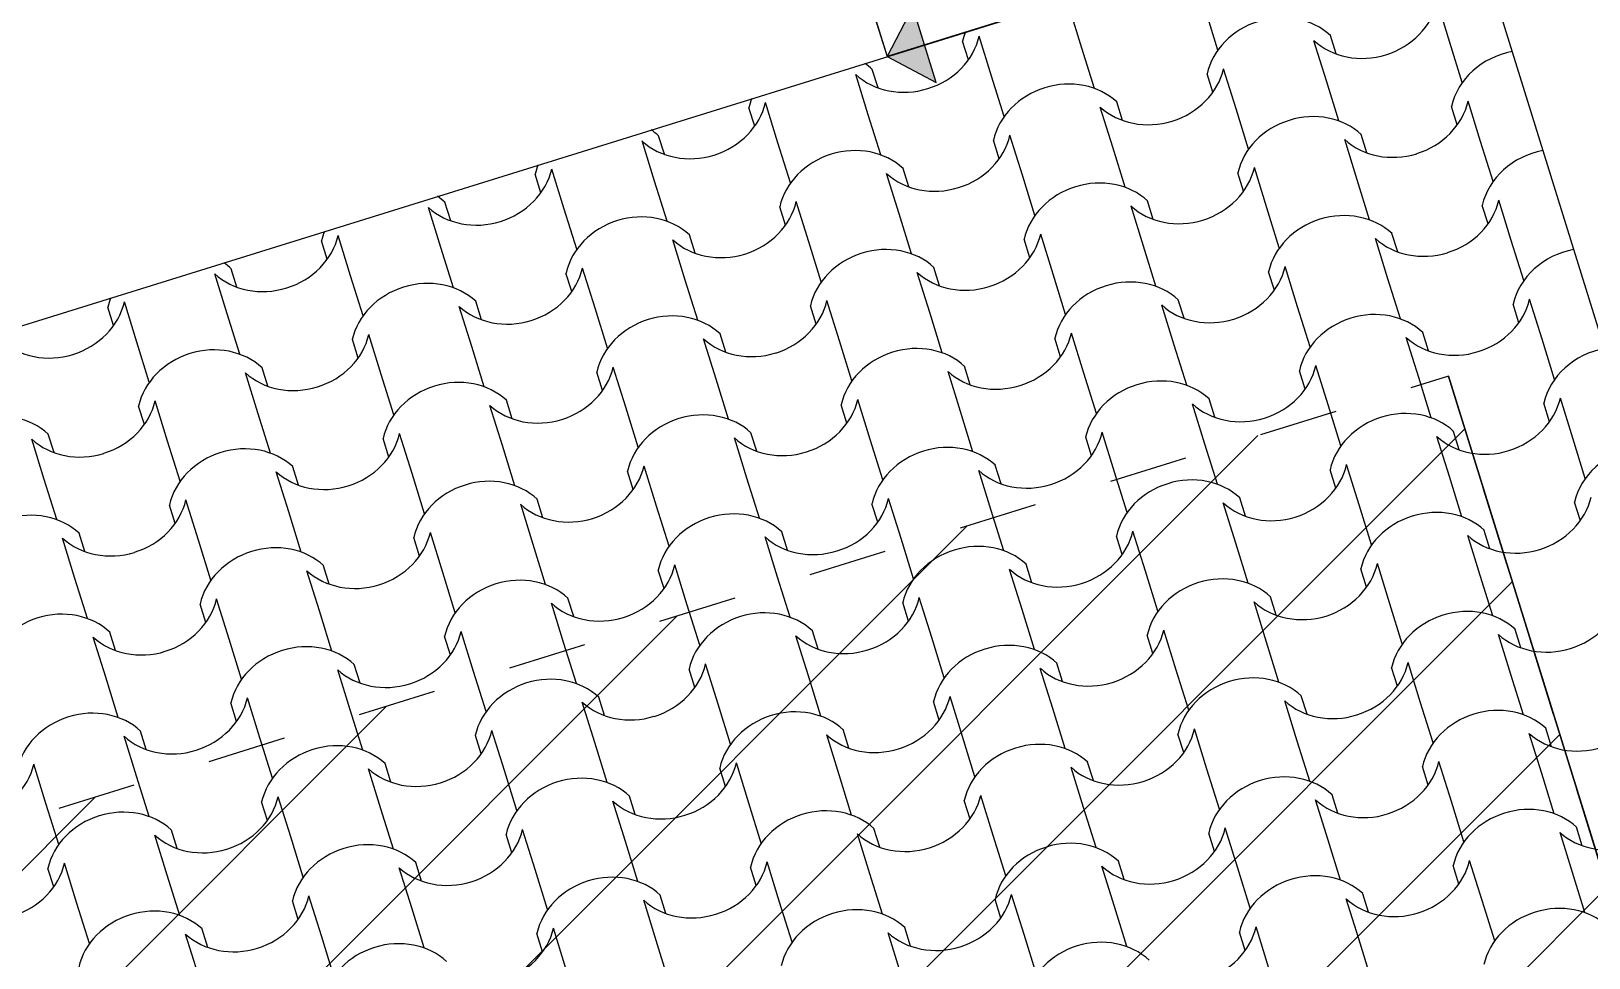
# Model space of a CAD drawing. Header units: metres. Extents: x -111189 to -108577, y -72951 to -72647.
# Drawn here: x -111165.029 to -111163.049, y -72917.066 to -72915.888 of the extents above; entities that cross this region are included whole.
import ezdxf

# ---------------------------------------------------------------- set-up
doc = ezdxf.new("R2010")
doc.units = ezdxf.units.M
doc.header["$MEASUREMENT"] = 0
doc.set_wipeout_variables(frame=1)
doc.linetypes.add('OTK - Traço Ponto', pattern=[0.2, 0.1, -0.05, 0, -0.05])
doc.linetypes.add('Wipeout_Contour', pattern=[1, 0, -1])
for name, color, linetype in [('00 - Cotas Implantação', 7, 'Continuous'), ('02 - PASSEIOS', 7, 'Continuous'), ('03 - COBERTURA', 7, 'Continuous'), ('03 - LAJES', 7, 'Continuous'), ('06 - ESCADAS _ GUARDAS', 7, 'Continuous'), ('07 - MUROS', 7, 'Continuous'), ('13 - IMPLANTAÇÃO (apoio).Layer Apoio', 7, 'Continuous')]:
    doc.layers.add(name, color=color, linetype=linetype)
doc.styles.add('ESTILO_GERADO_2', font='malgunsl.ttf')
doc.dimstyles.new('ESTILO_GERADO__1', dxfattribs={"dimtxt": 0.15, "dimasz": 0.095, "dimexe": 0.18, "dimexo": 0.5, "dimgap": 0, "dimtad": 1, "dimzin": 0, "dimdsep": 46, "dimtxsty": 'ESTILO_GERADO_2', "dimblk": 'ARROWHEAD_2', "dimblk1": 'ARROWHEAD_2', "dimblk2": 'ARROWHEAD_2', "dimcen": 0.09, "dimclrd": 7, "dimclre": 7, "dimclrt": 7, "dimadec": 0, "dimazin": 0, "dimtfac": 1, "dimtdec": 4, "dimtmove": 0, "dimatfit": 3, "dimfxl": 1, "dimtolj": 1, "dimtzin": 0, "dimarcsym": 0})

# ---------------------------------------------------------------- blocks, each defined once
blk = doc.blocks.new('Malha_4_1', base_point=(-111170.9885, -72913.7301))
at = {"color": 254, "linetype": 'Wipeout_Contour', "lineweight": 0, "ltscale": 664729.494816}
blk.add_wipeout([(-111170.9885, -72913.7301), (-111169.5848, -72918.303), (-111163.4662, -72916.4009), (-111164.8874, -72911.8291), (-111165.9179, -72912.1735)], dxfattribs=at).dxf.layer = '07 - MUROS'
blk = doc.blocks.new('Escada_2_1', base_point=(-110957.0649, -73026.2797))
at = {"layer": '06 - ESCADAS _ GUARDAS', "linetype": 'Continuous', "lineweight": 13}
blk.add_hatch(color=255, dxfattribs=at).paths.add_polyline_path([(-111163.941, -72915.9202), (-111163.8784, -72915.9531), (-111163.9081, -72915.8576)])
at = {"layer": '06 - ESCADAS _ GUARDAS', "color": 7, "linetype": 'Continuous', "lineweight": 13}
for p, q in [((-111164.1191, -72915.3473), (-111163.941, -72915.9202)), ((-111163.6736, -72915.8371), (-111163.941, -72915.9202)), ((-111163.2281, -72916.3269), (-111163.2274, -72916.3267))]:
    blk.add_line(p, q, dxfattribs=at)
at = {"layer": '06 - ESCADAS _ GUARDAS', "color": 7, "linetype": 'Continuous', "lineweight": 13, "flags": 128}
blk.add_lwpolyline([(-111163.941, -72915.9202), (-111163.8784, -72915.9531), (-111163.9081, -72915.8576)], close=True, dxfattribs=at)
blk = doc.blocks.new('Malha_8_1', base_point=(-111182.45, -72914.5203))
at = {"color": 254, "linetype": 'Wipeout_Contour', "lineweight": 0, "ltscale": 1861428.278801215}
blk.add_wipeout([(-111182.45, -72914.5203), (-111181.1398, -72916.9324), (-111179.283, -72920.3506), (-111178.6992, -72921.4255), (-111173.1932, -72931.5618), (-111171.3979, -72934.867), (-111163.9365, -72948.6033), (-111162.5896, -72948.18), (-111170.1617, -72934.1975), (-111171.9536, -72930.8885), (-111177.4458, -72920.7467), (-111178.0283, -72919.6711), (-111179.8807, -72916.2505), (-111181.0503, -72914.0907)], dxfattribs=at).dxf.layer = '02 - PASSEIOS'
blk = doc.blocks.new('Laje_9_1', base_point=(-111163.2274, -72916.3267))
at = {"layer": '03 - LAJES', "color": 7, "linetype": 'Continuous', "lineweight": 13, "flags": 128}
blk.add_lwpolyline([(-111163.2274, -72916.3267), (-111160.2738, -72925.8282)], close=True, dxfattribs=at)
blk = doc.blocks.new('Laje_10_1', base_point=(-111163.6747, -72914.895))
at = {"layer": '03 - LAJES', "color": 7, "linetype": 'Continuous', "lineweight": 13, "flags": 128}
blk.add_lwpolyline([(-111165.4393, -72915.4435), (-111163.6747, -72914.895), (-111163.5856, -72915.1814), (-111164.1191, -72915.3473), (-111163.941, -72915.9202)], dxfattribs=at)
blk = doc.blocks.new('*X118', base_point=(-110957.0649, -73026.2797))
at = {"layer": '03 - COBERTURA', "color": 253, "linetype": 'Continuous', "lineweight": 9}
for p, q in [((-111163.2256, -72915.9023), (-111163.2414, -72915.8513)), ((-111163.6932, -72915.9097), (-111163.709, -72915.8587)), ((-111163.5205, -72915.912), (-111163.5363, -72915.861)), ((-111163.8376, -72915.9244), (-111163.8449, -72915.9009)), ((-111163.808, -72915.9454), (-111163.8238, -72915.8944)), ((-111163.6773, -72915.9608), (-111163.6932, -72915.9097)), ((-111163.3824, -72915.9511), (-111163.3983, -72915.9001)), ((-111163.37, -72915.917), (-111163.3773, -72915.8935)), ((-111163.2097, -72915.9533), (-111163.2256, -72915.9023)), ((-111163.9648, -72915.9942), (-111163.9807, -72915.9432)), ((-111163.9524, -72915.9601), (-111163.9597, -72915.9366)), ((-111163.7921, -72915.9964), (-111163.808, -72915.9454)), ((-111163.5268, -72915.9657), (-111163.5341, -72915.9423)), ((-111163.4972, -72915.9868), (-111163.5131, -72915.9358)), ((-111163.3666, -72916.0021), (-111163.3824, -72915.9511)), ((-111164.1092, -72916.0089), (-111164.1165, -72915.9854)), ((-111164.0796, -72916.0299), (-111164.0955, -72915.9789)), ((-111163.6541, -72916.0355), (-111163.6699, -72915.9845)), ((-111163.6416, -72916.0014), (-111163.6489, -72915.978)), ((-111163.4814, -72916.0378), (-111163.4972, -72915.9868)), ((-111163.2161, -72916.0071), (-111163.2233, -72915.9836)), ((-111163.1865, -72916.0281), (-111163.2023, -72915.9771)), ((-111163.949, -72916.0452), (-111163.9648, -72915.9942)), ((-111164.2365, -72916.0786), (-111164.2523, -72916.0276)), ((-111164.224, -72916.0445), (-111164.2313, -72916.0211)), ((-111164.0638, -72916.0809), (-111164.0796, -72916.0299)), ((-111163.7985, -72916.0502), (-111163.8058, -72916.0267)), ((-111163.7689, -72916.0712), (-111163.7847, -72916.0202)), ((-111163.3433, -72916.0769), (-111163.3592, -72916.0259)), ((-111163.3309, -72916.0428), (-111163.3382, -72916.0193)), ((-111163.1706, -72916.0791), (-111163.1865, -72916.0281)), ((-111163.6382, -72916.0865), (-111163.6541, -72916.0355)), ((-111164.3809, -72916.0933), (-111164.3882, -72916.0698)), ((-111164.3513, -72916.1143), (-111164.3672, -72916.0633)), ((-111163.9257, -72916.12), (-111163.9416, -72916.069)), ((-111163.9133, -72916.0859), (-111163.9206, -72916.0624)), ((-111163.753, -72916.1222), (-111163.7689, -72916.0712)), ((-111163.4877, -72916.0915), (-111163.495, -72916.0681)), ((-111163.4581, -72916.1126), (-111163.474, -72916.0615)), ((-111164.2206, -72916.1296), (-111164.2365, -72916.0786)), ((-111163.3275, -72916.1279), (-111163.3433, -72916.0769)), ((-111164.4957, -72916.129), (-111164.503, -72916.1055)), ((-111164.0405, -72916.1557), (-111164.0564, -72916.1047)), ((-111163.615, -72916.1613), (-111163.6308, -72916.1103)), ((-111163.6025, -72916.1272), (-111163.6098, -72916.1038)), ((-111163.1769, -72916.1329), (-111163.1842, -72916.1094)), ((-111163.1474, -72916.1539), (-111163.1632, -72916.1029)), ((-111164.5081, -72916.1631), (-111164.524, -72916.1121)), ((-111164.3354, -72916.1653), (-111164.3513, -72916.1143)), ((-111164.0701, -72916.1346), (-111164.0774, -72916.1112)), ((-111163.9099, -72916.171), (-111163.9257, -72916.12)), ((-111163.4423, -72916.1636), (-111163.4581, -72916.1126)), ((-111164.623, -72916.1988), (-111164.6388, -72916.1478)), ((-111164.1849, -72916.1703), (-111164.1922, -72916.1469)), ((-111163.7298, -72916.197), (-111163.7456, -72916.146)), ((-111163.2918, -72916.1686), (-111163.2991, -72916.1451)), ((-111164.6525, -72916.1777), (-111164.6598, -72916.1543)), ((-111164.4923, -72916.2141), (-111164.5081, -72916.1631)), ((-111164.1974, -72916.2044), (-111164.2132, -72916.1534)), ((-111164.0247, -72916.2067), (-111164.0405, -72916.1557)), ((-111163.7594, -72916.176), (-111163.7667, -72916.1525)), ((-111163.5991, -72916.2123), (-111163.615, -72916.1613)), ((-111163.3042, -72916.2027), (-111163.3201, -72916.1516)), ((-111163.1315, -72916.2049), (-111163.1474, -72916.1539)), ((-111164.7674, -72916.2134), (-111164.7746, -72916.19)), ((-111164.3122, -72916.2401), (-111164.3281, -72916.1891)), ((-111163.8742, -72916.2117), (-111163.8815, -72916.1882)), ((-111163.419, -72916.2384), (-111163.4349, -72916.1873)), ((-111164.7798, -72916.2475), (-111164.7957, -72916.1965)), ((-111164.6071, -72916.2498), (-111164.623, -72916.1988)), ((-111164.3418, -72916.2191), (-111164.3491, -72916.1956)), ((-111164.1815, -72916.2554), (-111164.1974, -72916.2044)), ((-111163.8866, -72916.2458), (-111163.9025, -72916.1948)), ((-111163.7139, -72916.248), (-111163.7298, -72916.197)), ((-111163.4486, -72916.2173), (-111163.4559, -72916.1939)), ((-111163.2884, -72916.2537), (-111163.3042, -72916.2027)), ((-111163.5634, -72916.253), (-111163.5707, -72916.2296)), ((-111163.1083, -72916.2797), (-111163.1241, -72916.2287)), ((-111164.9242, -72916.2622), (-111164.9315, -72916.2387)), ((-111164.8946, -72916.2832), (-111164.9105, -72916.2322)), ((-111164.7639, -72916.2985), (-111164.7798, -72916.2475)), ((-111164.469, -72916.2889), (-111164.4849, -72916.2379)), ((-111164.4566, -72916.2548), (-111164.4639, -72916.2313)), ((-111164.2963, -72916.2911), (-111164.3122, -72916.2401)), ((-111164.031, -72916.2604), (-111164.0383, -72916.237)), ((-111164.0014, -72916.2815), (-111164.0173, -72916.2304)), ((-111163.8708, -72916.2968), (-111163.8866, -72916.2458)), ((-111163.5759, -72916.2871), (-111163.5917, -72916.2361)), ((-111163.4032, -72916.2894), (-111163.419, -72916.2384)), ((-111163.1378, -72916.2587), (-111163.1451, -72916.2352)), ((-111164.8788, -72916.3342), (-111164.8946, -72916.2832)), ((-111164.6134, -72916.3035), (-111164.6207, -72916.2801)), ((-111164.5839, -72916.3246), (-111164.5997, -72916.2736)), ((-111164.4532, -72916.3399), (-111164.469, -72916.2889)), ((-111164.1583, -72916.3302), (-111164.1741, -72916.2792)), ((-111164.1458, -72916.2961), (-111164.1531, -72916.2727)), ((-111163.9856, -72916.3325), (-111164.0014, -72916.2815)), ((-111163.7203, -72916.3018), (-111163.7276, -72916.2783)), ((-111163.6907, -72916.3228), (-111163.7065, -72916.2718)), ((-111163.56, -72916.3381), (-111163.5759, -72916.2871)), ((-111163.2651, -72916.3284), (-111163.281, -72916.2774)), ((-111163.2527, -72916.2944), (-111163.26, -72916.2709)), ((-111163.0924, -72916.3307), (-111163.1083, -72916.2797)), ((-111164.7407, -72916.3733), (-111164.7566, -72916.3223)), ((-111164.7283, -72916.3392), (-111164.7355, -72916.3158)), ((-111164.568, -72916.3756), (-111164.5839, -72916.3246)), ((-111164.3027, -72916.3449), (-111164.31, -72916.3214)), ((-111164.2731, -72916.3659), (-111164.289, -72916.3149)), ((-111163.8475, -72916.3716), (-111163.8634, -72916.3205)), ((-111163.8351, -72916.3375), (-111163.8424, -72916.314)), ((-111163.6748, -72916.3738), (-111163.6907, -72916.3228)), ((-111163.4095, -72916.3431), (-111163.4168, -72916.3197)), ((-111163.3799, -72916.3641), (-111163.3958, -72916.3131)), ((-111163.2492, -72916.3795), (-111163.2651, -72916.3284)), ((-111164.1424, -72916.3812), (-111164.1583, -72916.3302)), ((-111164.8851, -72916.388), (-111164.8924, -72916.3645)), ((-111164.8555, -72916.409), (-111164.8714, -72916.358)), ((-111164.4299, -72916.4147), (-111164.4458, -72916.3636)), ((-111164.4175, -72916.3806), (-111164.4248, -72916.3571)), ((-111164.2572, -72916.4169), (-111164.2731, -72916.3659)), ((-111163.9919, -72916.3862), (-111163.9992, -72916.3628)), ((-111163.9623, -72916.4072), (-111163.9782, -72916.3562)), ((-111163.5368, -72916.4129), (-111163.5526, -72916.3619)), ((-111163.5243, -72916.3788), (-111163.5316, -72916.3554)), ((-111163.3641, -72916.4152), (-111163.3799, -72916.3641)), ((-111163.0987, -72916.3845), (-111163.106, -72916.361)), ((-111163.0692, -72916.4055), (-111163.085, -72916.3545)), ((-111164.7248, -72916.4243), (-111164.7407, -72916.3733)), ((-111163.8317, -72916.4226), (-111163.8475, -72916.3716)), ((-111165.0124, -72916.4578), (-111165.0282, -72916.4068)), ((-111164.9999, -72916.4237), (-111165.0072, -72916.4002)), ((-111164.5743, -72916.4293), (-111164.5816, -72916.4059)), ((-111164.5448, -72916.4504), (-111164.5606, -72916.3993)), ((-111164.1192, -72916.456), (-111164.135, -72916.405)), ((-111164.1067, -72916.4219), (-111164.114, -72916.3985)), ((-111163.9465, -72916.4583), (-111163.9623, -72916.4072)), ((-111163.6812, -72916.4276), (-111163.6884, -72916.4041)), ((-111163.6516, -72916.4486), (-111163.6674, -72916.3976)), ((-111163.226, -72916.4542), (-111163.2419, -72916.4032)), ((-111163.2136, -72916.4201), (-111163.2208, -72916.3967)), ((-111163.0533, -72916.4565), (-111163.0692, -72916.4055)), ((-111164.8397, -72916.46), (-111164.8555, -72916.409)), ((-111164.4141, -72916.4657), (-111164.4299, -72916.4147)), ((-111163.5209, -72916.4639), (-111163.5368, -72916.4129)), ((-111164.6892, -72916.465), (-111164.6964, -72916.4416)), ((-111164.2636, -72916.4707), (-111164.2709, -72916.4472)), ((-111164.234, -72916.4917), (-111164.2499, -72916.4407)), ((-111163.8084, -72916.4973), (-111163.8243, -72916.4463)), ((-111163.796, -72916.4633), (-111163.8033, -72916.4398)), ((-111163.3704, -72916.4689), (-111163.3777, -72916.4454)), ((-111163.3408, -72916.4899), (-111163.3567, -72916.4389)), ((-111164.9965, -72916.5088), (-111165.0124, -72916.4578)), ((-111164.7016, -72916.4991), (-111164.7175, -72916.4481)), ((-111164.5289, -72916.5014), (-111164.5448, -72916.4504)), ((-111164.1033, -72916.507), (-111164.1192, -72916.456)), ((-111163.6357, -72916.4996), (-111163.6516, -72916.4486)), ((-111163.2101, -72916.5053), (-111163.226, -72916.4542)), ((-111164.8164, -72916.5348), (-111164.8323, -72916.4838)), ((-111164.3784, -72916.5064), (-111164.3857, -72916.4829)), ((-111163.9232, -72916.533), (-111163.9391, -72916.482)), ((-111163.4852, -72916.5046), (-111163.4925, -72916.4811)), ((-111163.0596, -72916.5102), (-111163.0669, -72916.4868)), ((-111164.846, -72916.5138), (-111164.8533, -72916.4903)), ((-111164.6857, -72916.5501), (-111164.7016, -72916.4991)), ((-111164.3908, -72916.5405), (-111164.4067, -72916.4894)), ((-111164.2181, -72916.5427), (-111164.234, -72916.4917)), ((-111163.9528, -72916.512), (-111163.9601, -72916.4886)), ((-111163.7926, -72916.5484), (-111163.8084, -72916.4973)), ((-111163.4977, -72916.5387), (-111163.5135, -72916.4877)), ((-111163.325, -72916.5409), (-111163.3408, -72916.4899)), ((-111164.9608, -72916.5495), (-111164.9681, -72916.526)), ((-111164.5057, -72916.5761), (-111164.5215, -72916.5251)), ((-111164.0676, -72916.5477), (-111164.0749, -72916.5242)), ((-111163.6125, -72916.5744), (-111163.6283, -72916.5234)), ((-111163.1745, -72916.5459), (-111163.1817, -72916.5225)), ((-111164.9733, -72916.5836), (-111164.9891, -72916.5325)), ((-111164.8006, -72916.5858), (-111164.8164, -72916.5348)), ((-111164.5352, -72916.5551), (-111164.5425, -72916.5317)), ((-111164.375, -72916.5915), (-111164.3908, -72916.5405)), ((-111164.0801, -72916.5818), (-111164.0959, -72916.5308)), ((-111163.9074, -72916.5841), (-111163.9232, -72916.533)), ((-111163.6421, -72916.5533), (-111163.6493, -72916.5299)), ((-111163.4818, -72916.5897), (-111163.4977, -72916.5387)), ((-111163.1869, -72916.58), (-111163.2028, -72916.529)), ((-111163.7569, -72916.589), (-111163.7642, -72916.5656)), ((-111163.3017, -72916.6157), (-111163.3176, -72916.5647)), ((-111164.9574, -72916.6346), (-111164.9733, -72916.5836)), ((-111164.6625, -72916.6249), (-111164.6784, -72916.5739)), ((-111164.65, -72916.5908), (-111164.6573, -72916.5674)), ((-111164.4898, -72916.6272), (-111164.5057, -72916.5761)), ((-111164.2245, -72916.5965), (-111164.2318, -72916.573)), ((-111164.1949, -72916.6175), (-111164.2107, -72916.5665)), ((-111164.0642, -72916.6328), (-111164.0801, -72916.5818)), ((-111163.7693, -72916.6231), (-111163.7852, -72916.5721)), ((-111163.5966, -72916.6254), (-111163.6125, -72916.5744)), ((-111163.3313, -72916.5947), (-111163.3386, -72916.5712)), ((-111163.171, -72916.631), (-111163.1869, -72916.58)), ((-111164.8069, -72916.6396), (-111164.8142, -72916.6161)), ((-111164.7773, -72916.6606), (-111164.7932, -72916.6096)), ((-111164.6466, -72916.6759), (-111164.6625, -72916.6249)), ((-111164.3517, -72916.6662), (-111164.3676, -72916.6152)), ((-111164.3393, -72916.6321), (-111164.3466, -72916.6087)), ((-111164.179, -72916.6685), (-111164.1949, -72916.6175)), ((-111163.9137, -72916.6378), (-111163.921, -72916.6143)), ((-111163.8841, -72916.6588), (-111163.9, -72916.6078)), ((-111163.7535, -72916.6741), (-111163.7693, -72916.6231)), ((-111163.4586, -72916.6645), (-111163.4744, -72916.6135)), ((-111163.4461, -72916.6304), (-111163.4534, -72916.6069)), ((-111163.2859, -72916.6667), (-111163.3017, -72916.6157)), ((-111164.9341, -72916.7093), (-111164.95, -72916.6583)), ((-111164.9217, -72916.6753), (-111164.929, -72916.6518)), ((-111164.7614, -72916.7116), (-111164.7773, -72916.6606)), ((-111164.4961, -72916.6809), (-111164.5034, -72916.6574)), ((-111164.4665, -72916.7019), (-111164.4824, -72916.6509)), ((-111164.041, -72916.7076), (-111164.0568, -72916.6566)), ((-111164.0285, -72916.6735), (-111164.0358, -72916.65)), ((-111163.8683, -72916.7098), (-111163.8841, -72916.6588)), ((-111163.603, -72916.6791), (-111163.6102, -72916.6557)), ((-111163.5734, -72916.7002), (-111163.5892, -72916.6492)), ((-111163.4427, -72916.7155), (-111163.4586, -72916.6645)), ((-111163.1478, -72916.7058), (-111163.1637, -72916.6548)), ((-111163.1354, -72916.6717), (-111163.1426, -72916.6483)), ((-111164.3359, -72916.7173), (-111164.3517, -72916.6662)), ((-111164.6234, -72916.7507), (-111164.6392, -72916.6997)), ((-111164.6109, -72916.7166), (-111164.6182, -72916.6931)), ((-111164.4507, -72916.7529), (-111164.4665, -72916.7019)), ((-111164.1854, -72916.7222), (-111164.1927, -72916.6988)), ((-111164.1558, -72916.7433), (-111164.1716, -72916.6923)), ((-111163.7302, -72916.7489), (-111163.7461, -72916.6979)), ((-111163.7178, -72916.7148), (-111163.7251, -72916.6914)), ((-111163.5575, -72916.7512), (-111163.5734, -72916.7002)), ((-111163.2922, -72916.7205), (-111163.2995, -72916.697)), ((-111163.2626, -72916.7415), (-111163.2785, -72916.6905)), ((-111164.9183, -72916.7604), (-111164.9341, -72916.7093)), ((-111164.0251, -72916.7586), (-111164.041, -72916.7076)), ((-111163.1319, -72916.7568), (-111163.1478, -72916.7058)), ((-111164.7678, -72916.7654), (-111164.7751, -72916.7419)), ((-111164.7382, -72916.7864), (-111164.7541, -72916.7354)), ((-111164.3126, -72916.792), (-111164.3285, -72916.741)), ((-111164.3002, -72916.7579), (-111164.3075, -72916.7345)), ((-111164.1399, -72916.7943), (-111164.1558, -72916.7433)), ((-111163.8746, -72916.7636), (-111163.8819, -72916.7401)), ((-111163.845, -72916.7846), (-111163.8609, -72916.7336)), ((-111163.4195, -72916.7903), (-111163.4353, -72916.7392)), ((-111163.407, -72916.7562), (-111163.4143, -72916.7327)), ((-111163.2468, -72916.7925), (-111163.2626, -72916.7415)), ((-111164.6075, -72916.8017), (-111164.6234, -72916.7507)), ((-111163.7144, -72916.7999), (-111163.7302, -72916.7489)), ((-111164.895, -72916.8351), (-111164.9109, -72916.7841)), ((-111164.8826, -72916.801), (-111164.8899, -72916.7776)), ((-111164.457, -72916.8067), (-111164.4643, -72916.7832)), ((-111164.4274, -72916.8277), (-111164.4433, -72916.7767)), ((-111164.0019, -72916.8334), (-111164.0177, -72916.7824)), ((-111163.9894, -72916.7993), (-111163.9967, -72916.7758)), ((-111163.5638, -72916.8049), (-111163.5711, -72916.7815)), ((-111163.5343, -72916.826), (-111163.5501, -72916.7749)), ((-111163.1087, -72916.8316), (-111163.1246, -72916.7806)), ((-111163.0962, -72916.7975), (-111163.1035, -72916.7741)), ((-111164.7223, -72916.8374), (-111164.7382, -72916.7864)), ((-111164.2968, -72916.843), (-111164.3126, -72916.792)), ((-111163.8292, -72916.8356), (-111163.845, -72916.7846)), ((-111163.4036, -72916.8413), (-111163.4195, -72916.7903)), ((-111165.0099, -72916.8708), (-111165.0257, -72916.8198)), ((-111164.5718, -72916.8424), (-111164.5791, -72916.8189)), ((-111164.1167, -72916.8691), (-111164.1325, -72916.818)), ((-111163.6911, -72916.8747), (-111163.707, -72916.8237)), ((-111163.6787, -72916.8406), (-111163.686, -72916.8172)), ((-111163.2531, -72916.8463), (-111163.2604, -72916.8228)), ((-111163.2235, -72916.8673), (-111163.2394, -72916.8163)), ((-111164.8792, -72916.8862), (-111164.895, -72916.8351)), ((-111164.5843, -72916.8765), (-111164.6001, -72916.8255)), ((-111164.4116, -72916.8787), (-111164.4274, -72916.8277)), ((-111164.1463, -72916.848), (-111164.1536, -72916.8246)), ((-111163.986, -72916.8844), (-111164.0019, -72916.8334)), ((-111163.5184, -72916.877), (-111163.5343, -72916.826)), ((-111163.0928, -72916.8826), (-111163.1087, -72916.8316)), ((-111164.6991, -72916.9122), (-111164.715, -72916.8612)), ((-111164.2611, -72916.8837), (-111164.2684, -72916.8603)), ((-111163.8059, -72916.9104), (-111163.8218, -72916.8594)), ((-111163.3679, -72916.882), (-111163.3752, -72916.8585)), ((-111164.994, -72916.9218), (-111165.0099, -72916.8708)), ((-111164.7287, -72916.8911), (-111164.736, -72916.8677)), ((-111164.5684, -72916.9275), (-111164.5843, -72916.8765)), ((-111164.2735, -72916.9178), (-111164.2894, -72916.8668)), ((-111164.1008, -72916.9201), (-111164.1167, -72916.8691)), ((-111163.8355, -72916.8894), (-111163.8428, -72916.8659)), ((-111163.6753, -72916.9257), (-111163.6911, -72916.8747)), ((-111163.3803, -72916.9161), (-111163.3962, -72916.865)), ((-111163.2077, -72916.9183), (-111163.2235, -72916.8673)), ((-111164.3883, -72916.9535), (-111164.4042, -72916.9025)), ((-111163.9503, -72916.9251), (-111163.9576, -72916.9016)), ((-111163.4952, -72916.9517), (-111163.511, -72916.9007)), ((-111163.0571, -72916.9233), (-111163.0644, -72916.8998)), ((-111164.8559, -72916.9609), (-111164.8718, -72916.9099)), ((-111164.8435, -72916.9268), (-111164.8508, -72916.9034)), ((-111164.6832, -72916.9632), (-111164.6991, -72916.9122)), ((-111164.4179, -72916.9325), (-111164.4252, -72916.909)), ((-111164.2577, -72916.9688), (-111164.2735, -72916.9178)), ((-111163.9628, -72916.9592), (-111163.9786, -72916.9081)), ((-111163.7901, -72916.9614), (-111163.8059, -72916.9104)), ((-111163.5247, -72916.9307), (-111163.532, -72916.9073)), ((-111163.3645, -72916.9671), (-111163.3803, -72916.9161)), ((-111163.0696, -72916.9574), (-111163.0854, -72916.9064)), ((-111163.1844, -72916.9931), (-111163.2003, -72916.9421)), ((-111165.0003, -72916.9756), (-111165.0076, -72916.9521)), ((-111164.9708, -72916.9966), (-111164.9866, -72916.9456)), ((-111164.8401, -72917.0119), (-111164.8559, -72916.9609)), ((-111164.5452, -72917.0023), (-111164.561, -72916.9513)), ((-111164.5327, -72916.9682), (-111164.54, -72916.9447)), ((-111164.3725, -72917.0045), (-111164.3883, -72916.9535)), ((-111164.1072, -72916.9738), (-111164.1145, -72916.9504)), ((-111164.0776, -72916.9949), (-111164.0934, -72916.9438)), ((-111163.9469, -72917.0102), (-111163.9628, -72916.9592)), ((-111163.652, -72917.0005), (-111163.6679, -72916.9495)), ((-111163.6396, -72916.9664), (-111163.6469, -72916.943)), ((-111163.4793, -72917.0028), (-111163.4952, -72916.9517)), ((-111163.214, -72916.9721), (-111163.2213, -72916.9486)), ((-111163.0537, -72917.0084), (-111163.0696, -72916.9574)), ((-111164.9549, -72917.0476), (-111164.9708, -72916.9966)), ((-111164.6896, -72917.0169), (-111164.6969, -72916.9935)), ((-111164.66, -72917.038), (-111164.6759, -72916.9869)), ((-111164.2344, -72917.0436), (-111164.2503, -72916.9926)), ((-111164.222, -72917.0095), (-111164.2293, -72916.9861)), ((-111164.0617, -72917.0459), (-111164.0776, -72916.9949)), ((-111163.7964, -72917.0152), (-111163.8037, -72916.9917)), ((-111163.7668, -72917.0362), (-111163.7827, -72916.9852)), ((-111163.6361, -72917.0515), (-111163.652, -72917.0005)), ((-111163.3412, -72917.0418), (-111163.3571, -72916.9908)), ((-111163.3288, -72917.0077), (-111163.3361, -72916.9843)), ((-111163.1685, -72917.0441), (-111163.1844, -72916.9931)), ((-111164.5293, -72917.0533), (-111164.5452, -72917.0023)), ((-111164.8168, -72917.0867), (-111164.8327, -72917.0357)), ((-111164.8044, -72917.0526), (-111164.8117, -72917.0292)), ((-111164.6441, -72917.089), (-111164.66, -72917.038)), ((-111164.3788, -72917.0583), (-111164.3861, -72917.0348)), ((-111164.3492, -72917.0793), (-111164.3651, -72917.0283)), ((-111163.9237, -72917.0849), (-111163.9395, -72917.0339)), ((-111163.9112, -72917.0509), (-111163.9185, -72917.0274)), ((-111163.751, -72917.0872), (-111163.7668, -72917.0362)), ((-111163.4856, -72917.0565), (-111163.4929, -72917.0331)), ((-111163.4561, -72917.0775), (-111163.4719, -72917.0265)), ((-111164.2186, -72917.0946), (-111164.2344, -72917.0436)), ((-111163.3254, -72917.0929), (-111163.3412, -72917.0418))]:
    blk.add_line(p, q, dxfattribs=at)
for centre, major_axis, start_param, end_param in [((-111163.331, -72915.8407), (0.0883, 0.0274), 4.715365, 5.812147), ((-111163.4449, -72915.9525), (0.0878, 0.0273), 0.466079, 2.675513), ((-111163.7557, -72915.9111), (0.0878, 0.0273), 2.528763, 2.675513), ((-111163.9134, -72915.8838), (0.0883, 0.0274), 4.715365, 5.812147), ((-111163.3305, -72915.8405), (0.0883, 0.0274), 3.612631, 4.709413), ((-111164.0274, -72915.9956), (0.0878, 0.0273), 0.466079, 0.61283), ((-111163.1342, -72915.9938), (0.0878, 0.0273), 1.438566, 2.675513), ((-111163.9129, -72915.8836), (0.0883, 0.0274), 3.612631, 4.709413), ((-111163.7166, -72916.0369), (0.0878, 0.0273), 0.466079, 2.675513), ((-111163.6027, -72915.9251), (0.0883, 0.0274), 4.715365, 5.812147), ((-111164.1851, -72915.9682), (0.0883, 0.0274), 4.715365, 5.812147), ((-111164.0274, -72915.9956), (0.0878, 0.0273), 2.528763, 2.675513), ((-111163.6022, -72915.9249), (0.0883, 0.0274), 3.612631, 4.709413), ((-111163.4058, -72916.0783), (0.0878, 0.0273), 0.466079, 2.675513), ((-111163.2919, -72915.9664), (0.0883, 0.0274), 4.715365, 5.812147), ((-111164.1846, -72915.9681), (0.0883, 0.0274), 3.612631, 4.709413), ((-111164.299, -72916.08), (0.0878, 0.0273), 0.466079, 0.61283), ((-111163.8743, -72916.0096), (0.0883, 0.0274), 4.715365, 5.812147), ((-111163.2914, -72915.9663), (0.0883, 0.0274), 3.612631, 4.709413), ((-111163.9882, -72916.1214), (0.0878, 0.0273), 0.466079, 2.675513), ((-111163.0951, -72916.1196), (0.0878, 0.0273), 1.438566, 2.675513), ((-111164.4568, -72916.0527), (0.0883, 0.0274), 4.715365, 5.812147), ((-111164.299, -72916.08), (0.0878, 0.0273), 2.528763, 2.675513), ((-111163.8738, -72916.0094), (0.0883, 0.0274), 3.612631, 4.709413), ((-111163.5636, -72916.0509), (0.0883, 0.0274), 4.715365, 5.812147), ((-111163.6775, -72916.1627), (0.0878, 0.0273), 0.466079, 2.675513), ((-111164.5707, -72916.1645), (0.0878, 0.0273), 0.466079, 0.61283), ((-111164.146, -72916.094), (0.0883, 0.0274), 4.715365, 5.812147), ((-111163.5631, -72916.0507), (0.0883, 0.0274), 3.612631, 4.709413), ((-111163.2528, -72916.0922), (0.0883, 0.0274), 4.715365, 5.812147), ((-111164.4562, -72916.0525), (0.0883, 0.0274), 3.612631, 4.709413), ((-111164.2599, -72916.2058), (0.0878, 0.0273), 0.466079, 2.675513), ((-111163.3667, -72916.2041), (0.0878, 0.0273), 0.466079, 2.675513), ((-111164.7284, -72916.1371), (0.0883, 0.0274), 4.715365, 5.812147), ((-111164.5707, -72916.1645), (0.0878, 0.0273), 2.528763, 2.675513), ((-111163.8352, -72916.1353), (0.0883, 0.0274), 4.715365, 5.812147), ((-111164.1455, -72916.0938), (0.0883, 0.0274), 3.612631, 4.709413), ((-111163.9491, -72916.2472), (0.0878, 0.0273), 0.466079, 2.675513), ((-111163.2523, -72916.0921), (0.0883, 0.0274), 3.612631, 4.709413), ((-111163.056, -72916.2454), (0.0878, 0.0273), 1.438566, 2.675513), ((-111164.8423, -72916.2489), (0.0878, 0.0273), 0.466079, 0.61283), ((-111164.4177, -72916.1785), (0.0883, 0.0274), 4.715365, 5.812147), ((-111163.5245, -72916.1767), (0.0883, 0.0274), 4.715365, 5.812147), ((-111164.7279, -72916.1369), (0.0883, 0.0274), 3.612631, 4.709413), ((-111164.5316, -72916.2903), (0.0878, 0.0273), 0.466079, 2.675513), ((-111163.8347, -72916.1352), (0.0883, 0.0274), 3.612631, 4.709413), ((-111163.6384, -72916.2885), (0.0878, 0.0273), 0.466079, 2.675513), ((-111164.8423, -72916.2489), (0.0878, 0.0273), 2.528763, 2.675513), ((-111163.2137, -72916.218), (0.0883, 0.0274), 4.715365, 5.812147), ((-111165.0001, -72916.2216), (0.0883, 0.0274), 4.715365, 5.812147), ((-111164.4171, -72916.1783), (0.0883, 0.0274), 3.612631, 4.709413), ((-111164.2208, -72916.3316), (0.0878, 0.0273), 0.466079, 2.675513), ((-111164.1069, -72916.2198), (0.0883, 0.0274), 4.715365, 5.812147), ((-111163.524, -72916.1765), (0.0883, 0.0274), 3.612631, 4.709413), ((-111163.3276, -72916.3298), (0.0878, 0.0273), 0.466079, 2.675513), ((-111164.9995, -72916.2214), (0.0883, 0.0274), 3.612631, 4.709413), ((-111164.8032, -72916.3747), (0.0878, 0.0273), 0.466079, 2.675513), ((-111164.6893, -72916.2629), (0.0883, 0.0274), 4.715365, 5.812147), ((-111164.1064, -72916.2196), (0.0883, 0.0274), 3.612631, 4.709413), ((-111163.91, -72916.373), (0.0878, 0.0273), 0.466079, 2.675513), ((-111163.7961, -72916.2611), (0.0883, 0.0274), 4.715365, 5.812147), ((-111163.2132, -72916.2179), (0.0883, 0.0274), 3.612631, 4.709413), ((-111163.0169, -72916.3712), (0.0878, 0.0273), 1.438566, 2.675513), ((-111164.6888, -72916.2627), (0.0883, 0.0274), 3.612631, 4.709413), ((-111164.4925, -72916.4161), (0.0878, 0.0273), 0.466079, 2.675513), ((-111164.3786, -72916.3042), (0.0883, 0.0274), 4.715365, 5.812147), ((-111163.7956, -72916.261), (0.0883, 0.0274), 3.612631, 4.709413), ((-111163.5993, -72916.4143), (0.0878, 0.0273), 0.466079, 2.675513), ((-111163.4854, -72916.3025), (0.0883, 0.0274), 4.715365, 5.812147), ((-111164.961, -72916.3473), (0.0883, 0.0274), 4.715365, 5.812147), ((-111164.378, -72916.3041), (0.0883, 0.0274), 3.612631, 4.709413), ((-111164.0678, -72916.3456), (0.0883, 0.0274), 4.715365, 5.812147), ((-111163.4849, -72916.3023), (0.0883, 0.0274), 3.612631, 4.709413), ((-111163.2885, -72916.4556), (0.0878, 0.0273), 0.466079, 2.675513), ((-111163.1746, -72916.3438), (0.0883, 0.0274), 4.715365, 5.812147), ((-111165.0749, -72916.4592), (0.0878, 0.0273), 0.466079, 2.675513), ((-111164.1817, -72916.4574), (0.0878, 0.0273), 0.466079, 2.675513), ((-111164.9604, -72916.3472), (0.0883, 0.0274), 3.612631, 4.709413), ((-111164.6502, -72916.3887), (0.0883, 0.0274), 4.715365, 5.812147), ((-111164.0673, -72916.3454), (0.0883, 0.0274), 3.612631, 4.709413), ((-111163.757, -72916.3869), (0.0883, 0.0274), 4.715365, 5.812147), ((-111163.1741, -72916.3437), (0.0883, 0.0274), 3.612631, 4.709413), ((-111164.7641, -72916.5005), (0.0878, 0.0273), 0.466079, 2.675513), ((-111163.8709, -72916.4987), (0.0878, 0.0273), 0.466079, 2.675513), ((-111162.9778, -72916.497), (0.0878, 0.0273), 1.438566, 2.675513), ((-111164.3395, -72916.43), (0.0883, 0.0274), 4.715365, 5.812147), ((-111163.7565, -72916.3868), (0.0883, 0.0274), 3.612631, 4.709413), ((-111163.4463, -72916.4283), (0.0883, 0.0274), 4.715365, 5.812147), ((-111164.6497, -72916.3885), (0.0883, 0.0274), 3.612631, 4.709413), ((-111164.4534, -72916.5418), (0.0878, 0.0273), 0.466079, 2.675513), ((-111163.5602, -72916.5401), (0.0878, 0.0273), 0.466079, 2.675513), ((-111164.9219, -72916.4731), (0.0883, 0.0274), 4.715365, 5.812147), ((-111164.0287, -72916.4714), (0.0883, 0.0274), 4.715365, 5.812147), ((-111163.1355, -72916.4696), (0.0883, 0.0274), 4.715365, 5.812147), ((-111165.0358, -72916.585), (0.0878, 0.0273), 0.466079, 2.675513), ((-111164.3389, -72916.4299), (0.0883, 0.0274), 3.612631, 4.709413), ((-111164.1426, -72916.5832), (0.0878, 0.0273), 0.466079, 2.675513), ((-111163.4457, -72916.4281), (0.0883, 0.0274), 3.612631, 4.709413), ((-111163.2494, -72916.5814), (0.0878, 0.0273), 0.466079, 2.675513), ((-111164.6111, -72916.5145), (0.0883, 0.0274), 4.715365, 5.812147), ((-111163.7179, -72916.5127), (0.0883, 0.0274), 4.715365, 5.812147), ((-111164.9213, -72916.473), (0.0883, 0.0274), 3.612631, 4.709413), ((-111164.725, -72916.6263), (0.0878, 0.0273), 0.466079, 2.675513), ((-111164.0282, -72916.4712), (0.0883, 0.0274), 3.612631, 4.709413), ((-111163.8318, -72916.6245), (0.0878, 0.0273), 0.466079, 2.675513), ((-111163.135, -72916.4694), (0.0883, 0.0274), 3.612631, 4.709413), ((-111163.4072, -72916.5541), (0.0883, 0.0274), 4.715365, 5.812147), ((-111164.6106, -72916.5143), (0.0883, 0.0274), 3.612631, 4.709413), ((-111164.4143, -72916.6676), (0.0878, 0.0273), 0.466079, 2.675513), ((-111164.3003, -72916.5558), (0.0883, 0.0274), 4.715365, 5.812147), ((-111163.7174, -72916.5125), (0.0883, 0.0274), 3.612631, 4.709413), ((-111163.5211, -72916.6659), (0.0878, 0.0273), 0.466079, 2.675513), ((-111163.0964, -72916.5954), (0.0883, 0.0274), 4.715365, 5.812147), ((-111164.9967, -72916.7107), (0.0878, 0.0273), 0.466079, 2.675513), ((-111164.8828, -72916.5989), (0.0883, 0.0274), 4.715365, 5.812147), ((-111164.2998, -72916.5557), (0.0883, 0.0274), 3.612631, 4.709413), ((-111164.1035, -72916.709), (0.0878, 0.0273), 0.466079, 2.675513), ((-111163.9896, -72916.5972), (0.0883, 0.0274), 4.715365, 5.812147), ((-111163.4066, -72916.5539), (0.0883, 0.0274), 3.612631, 4.709413), ((-111163.2103, -72916.7072), (0.0878, 0.0273), 0.466079, 2.675513), ((-111164.8822, -72916.5988), (0.0883, 0.0274), 3.612631, 4.709413), ((-111164.6859, -72916.7521), (0.0878, 0.0273), 0.466079, 2.675513), ((-111164.572, -72916.6403), (0.0883, 0.0274), 4.715365, 5.812147), ((-111163.9891, -72916.597), (0.0883, 0.0274), 3.612631, 4.709413), ((-111163.7927, -72916.7503), (0.0878, 0.0273), 0.466079, 2.675513), ((-111163.6788, -72916.6385), (0.0883, 0.0274), 4.715365, 5.812147), ((-111163.0959, -72916.5952), (0.0883, 0.0274), 3.612631, 4.709413), ((-111164.5715, -72916.6401), (0.0883, 0.0274), 3.612631, 4.709413), ((-111164.2612, -72916.6816), (0.0883, 0.0274), 4.715365, 5.812147), ((-111163.6783, -72916.6383), (0.0883, 0.0274), 3.612631, 4.709413), ((-111163.482, -72916.7917), (0.0878, 0.0273), 0.466079, 2.675513), ((-111163.3681, -72916.6798), (0.0883, 0.0274), 4.715365, 5.812147), ((-111164.3752, -72916.7934), (0.0878, 0.0273), 0.466079, 2.675513), ((-111164.8437, -72916.7247), (0.0883, 0.0274), 4.715365, 5.812147), ((-111164.2607, -72916.6814), (0.0883, 0.0274), 3.612631, 4.709413), ((-111163.9505, -72916.7229), (0.0883, 0.0274), 4.715365, 5.812147), ((-111163.3675, -72916.6797), (0.0883, 0.0274), 3.612631, 4.709413), ((-111164.9576, -72916.8365), (0.0878, 0.0273), 0.466079, 2.675513), ((-111164.0644, -72916.8348), (0.0878, 0.0273), 0.466079, 2.675513), ((-111163.1712, -72916.833), (0.0878, 0.0273), 0.466079, 2.675513), ((-111164.8431, -72916.7246), (0.0883, 0.0274), 3.612631, 4.709413), ((-111164.5329, -72916.7661), (0.0883, 0.0274), 4.715365, 5.812147), ((-111163.95, -72916.7228), (0.0883, 0.0274), 3.612631, 4.709413), ((-111163.6397, -72916.7643), (0.0883, 0.0274), 4.715365, 5.812147), ((-111163.0568, -72916.721), (0.0883, 0.0274), 3.612631, 4.709413), ((-111164.6468, -72916.8779), (0.0878, 0.0273), 0.466079, 2.675513), ((-111163.7536, -72916.8761), (0.0878, 0.0273), 0.466079, 2.675513), ((-111165.1153, -72916.8092), (0.0883, 0.0274), 4.715365, 5.812147), ((-111164.2221, -72916.8074), (0.0883, 0.0274), 4.715365, 5.812147), ((-111163.6392, -72916.7641), (0.0883, 0.0274), 3.612631, 4.709413), ((-111163.329, -72916.8056), (0.0883, 0.0274), 4.715365, 5.812147), ((-111164.5324, -72916.7659), (0.0883, 0.0274), 3.612631, 4.709413), ((-111164.336, -72916.9192), (0.0878, 0.0273), 0.466079, 2.675513), ((-111163.4429, -72916.9175), (0.0878, 0.0273), 0.466079, 2.675513), ((-111164.8046, -72916.8505), (0.0883, 0.0274), 4.715365, 5.812147), ((-111163.9114, -72916.8487), (0.0883, 0.0274), 4.715365, 5.812147), ((-111164.9185, -72916.9623), (0.0878, 0.0273), 0.466079, 2.675513), ((-111164.2216, -72916.8072), (0.0883, 0.0274), 3.612631, 4.709413), ((-111164.0253, -72916.9606), (0.0878, 0.0273), 0.466079, 2.675513), ((-111163.3284, -72916.8055), (0.0883, 0.0274), 3.612631, 4.709413), ((-111163.1321, -72916.9588), (0.0878, 0.0273), 0.466079, 2.675513), ((-111164.4938, -72916.8918), (0.0883, 0.0274), 4.715365, 5.812147), ((-111163.6006, -72916.8901), (0.0883, 0.0274), 4.715365, 5.812147), ((-111164.804, -72916.8503), (0.0883, 0.0274), 3.612631, 4.709413), ((-111164.6077, -72917.0037), (0.0878, 0.0273), 0.466079, 2.675513), ((-111163.9109, -72916.8486), (0.0883, 0.0274), 3.612631, 4.709413), ((-111163.7145, -72917.0019), (0.0878, 0.0273), 0.466079, 2.675513), ((-111163.0177, -72916.8468), (0.0883, 0.0274), 3.612631, 4.709413), ((-111163.2899, -72916.9314), (0.0883, 0.0274), 4.715365, 5.812147), ((-111165.0762, -72916.935), (0.0883, 0.0274), 4.715365, 5.812147), ((-111164.4933, -72916.8917), (0.0883, 0.0274), 3.612631, 4.709413), ((-111164.2969, -72917.045), (0.0878, 0.0273), 0.466079, 2.675513), ((-111164.183, -72916.9332), (0.0883, 0.0274), 4.715365, 5.812147), ((-111163.6001, -72916.8899), (0.0883, 0.0274), 3.612631, 4.709413), ((-111163.4038, -72917.0432), (0.0878, 0.0273), 0.466079, 2.675513), ((-111164.8794, -72917.0881), (0.0878, 0.0273), 0.466079, 2.675513), ((-111164.7655, -72916.9763), (0.0883, 0.0274), 4.715365, 5.812147), ((-111164.1825, -72916.933), (0.0883, 0.0274), 3.612631, 4.709413), ((-111163.9862, -72917.0863), (0.0878, 0.0273), 0.466079, 2.675513), ((-111163.8723, -72916.9745), (0.0883, 0.0274), 4.715365, 5.812147), ((-111163.2893, -72916.9313), (0.0883, 0.0274), 3.612631, 4.709413), ((-111163.093, -72917.0846), (0.0878, 0.0273), 0.466079, 2.675513), ((-111164.7649, -72916.9761), (0.0883, 0.0274), 3.612631, 4.709413), ((-111164.4547, -72917.0176), (0.0883, 0.0274), 4.715365, 5.812147), ((-111163.8718, -72916.9744), (0.0883, 0.0274), 3.612631, 4.709413), ((-111163.6754, -72917.1277), (0.0878, 0.0273), 0.466079, 2.675513), ((-111163.5615, -72917.0159), (0.0883, 0.0274), 4.715365, 5.812147), ((-111164.5686, -72917.1295), (0.0878, 0.0273), 0.466079, 2.675513)]:
    blk.add_ellipse(centre, major_axis=major_axis, ratio=0.876216, start_param=start_param, end_param=end_param, dxfattribs=at)
blk = doc.blocks.new('Cobertura_1_1', base_point=(-111163.2146, -72915.6944))
at = {"layer": '03 - COBERTURA', "color": 7, "linetype": 'Continuous', "lineweight": 13, "flags": 128}
for points in [[(-111173.289, -72918.8262), (-111163.2146, -72915.6944)], [(-111163.2146, -72915.6944), (-111162.2572, -72918.774)]]:
    blk.add_lwpolyline(points, dxfattribs=at)
at = {"layer": '03 - COBERTURA', "color": 7, "linetype": 'Continuous', "lineweight": 13}
blk.add_blockref('*X118', (-110957.0649, -73026.2797), dxfattribs=at)
blk = doc.blocks.new('*D125', base_point=(-110957.0649, -73026.2797))
at = {"layer": '00 - Cotas Implantação', "color": 7, "linetype": 'Continuous', "lineweight": 5, "transparency": 16777216}
for p, q in [((-111158.7741, -72913.7644), (-111158.5978, -72914.3314)), ((-111158.7621, -72913.9243), (-111158.7303, -72913.7835)), ((-111158.6879, -72913.8358), (-111158.7462, -72913.8539)), ((-111158.7462, -72913.8539), (-111163.5335, -72915.3421)), ((-111163.5494, -72915.4125), (-111163.5176, -72915.2717))]:
    blk.add_line(p, q, dxfattribs=at)
at = {"layer": '00 - Cotas Implantação', "color": 7, "lineweight": 5, "transparency": 16777216, "insert": (-111161.3187, -72914.6222), "char_height": 0.15, "attachment_point": 7, "rotation": 17.2685, "style": 'ESTILO_GERADO_2'}
blk.add_mtext('\\A1;{\\pql;\\fMalgun Gothic Semilight|b0|i0|c0|p0;\\W1.000000;5,01}', dxfattribs=at)
blk = doc.blocks.new('ARROWHEAD_2')
at = {"color": 0, "linetype": 'Continuous', "lineweight": 0}
for p, q in [((-0.378, -0.655), (0.378, 0.655)), ((0, 0), (-1, 0))]:
    blk.add_line(p, q, dxfattribs=at)
blk = doc.blocks.new('*D126', base_point=(-110957.0649, -73026.2797))
at = {"layer": '00 - Cotas Implantação', "color": 7, "linetype": 'Continuous', "lineweight": 5, "transparency": 16777216}
for p, q in [((-111158.7462, -72913.8539), (-111163.5335, -72915.3421)), ((-111163.5613, -72915.2526), (-111163.3851, -72915.8196)), ((-111163.5494, -72915.4125), (-111163.5176, -72915.2717)), ((-111163.5335, -72915.3421), (-111173.226, -72918.3552)), ((-111173.2419, -72918.4255), (-111173.2101, -72918.2848))]:
    blk.add_line(p, q, dxfattribs=at)
at = {"layer": '00 - Cotas Implantação', "color": 7, "lineweight": 5, "transparency": 16777216, "insert": (-111168.597, -72916.8848), "char_height": 0.15, "attachment_point": 7, "rotation": 17.2685, "style": 'ESTILO_GERADO_2'}
blk.add_mtext('\\A1;{\\pql;\\fMalgun Gothic Semilight|b0|i0|c0|p0;\\W1.000000;10,15}', dxfattribs=at)
blk = doc.blocks.new('*D127', base_point=(-110957.0649, -73026.2797))
at = {"layer": '00 - Cotas Implantação', "color": 7, "linetype": 'Continuous', "lineweight": 5, "transparency": 16777216}
for p, q in [((-111163.5335, -72915.3421), (-111173.226, -72918.3552)), ((-111173.2538, -72918.2656), (-111173.0776, -72918.8326)), ((-111173.2419, -72918.4255), (-111173.2101, -72918.2848)), ((-111173.226, -72918.3552), (-111177.865, -72919.7972)), ((-111177.8928, -72919.7077), (-111177.7166, -72920.2747)), ((-111177.8491, -72919.7269), (-111177.8809, -72919.8676)), ((-111177.865, -72919.7972), (-111177.9234, -72919.8154))]:
    blk.add_line(p, q, dxfattribs=at)
at = {"layer": '00 - Cotas Implantação', "color": 7, "lineweight": 5, "transparency": 16777216, "insert": (-111175.7424, -72919.106), "char_height": 0.15, "attachment_point": 7, "rotation": 17.2685, "style": 'ESTILO_GERADO_2'}
blk.add_mtext('\\A1;{\\pql;\\fMalgun Gothic Semilight|b0|i0|c0|p0;\\W1.000000;4,86}', dxfattribs=at)
blk = doc.blocks.new('*D129', base_point=(-110957.0649, -73026.2797))
at = {"layer": '00 - Cotas Implantação', "color": 7, "linetype": 'Continuous', "lineweight": 5, "transparency": 16777216}
for p, q in [((-111162.4907, -72916.0977), (-111163.921, -72911.4965)), ((-111162.4011, -72916.0699), (-111162.9681, -72916.2461)), ((-111162.5611, -72916.0818), (-111162.4203, -72916.1136)), ((-111159.537, -72925.5992), (-111162.4907, -72916.0977)), ((-111159.4475, -72925.5714), (-111160.0145, -72925.7476)), ((-111159.6074, -72925.5833), (-111159.4666, -72925.6151))]:
    blk.add_line(p, q, dxfattribs=at)
at = {"layer": '00 - Cotas Implantação', "color": 7, "lineweight": 5, "transparency": 16777216, "insert": (-111161.043, -72920.6537), "char_height": 0.15, "attachment_point": 7, "rotation": 287.2685, "style": 'ESTILO_GERADO_2'}
blk.add_mtext('\\A1;{\\pql;\\fMalgun Gothic Semilight|b0|i0|c0|p0;\\W1.000000;9,95}', dxfattribs=at)
blk = doc.blocks.new('*D130', base_point=(-110957.0649, -73026.2797))
at = {"layer": '00 - Cotas Implantação', "color": 7, "linetype": 'Continuous', "lineweight": 5, "transparency": 16777216}
for p, q in [((-111163.4435, -72911.3481), (-111164.0105, -72911.5244)), ((-111163.921, -72911.4965), (-111163.9391, -72911.4382)), ((-111163.8506, -72911.5124), (-111163.9914, -72911.4806)), ((-111162.4907, -72916.0977), (-111163.921, -72911.4965)), ((-111162.5611, -72916.0818), (-111162.4203, -72916.1136))]:
    blk.add_line(p, q, dxfattribs=at)
at = {"layer": '00 - Cotas Implantação', "color": 7, "lineweight": 5, "transparency": 16777216, "insert": (-111163.2356, -72913.6002), "char_height": 0.15, "attachment_point": 7, "rotation": 287.2685, "style": 'ESTILO_GERADO_2'}
blk.add_mtext('\\A1;{\\pql;\\fMalgun Gothic Semilight|b0|i0|c0|p0;\\W1.000000;4,82}', dxfattribs=at)

msp = doc.modelspace()

# ---------------------------------------------------------------- block references
at = {"layer": '07 - MUROS', "color": 7, "lineweight": 13}
msp.add_blockref('Malha_4_1', (-111170.9885, -72913.7301), dxfattribs=at)

# ---------------------------------------------------------------- next in the draw order: block references
at = {"layer": '06 - ESCADAS _ GUARDAS', "color": 251, "linetype": 'Continuous', "lineweight": 13}
msp.add_blockref('Escada_2_1', (-110957.0649, -73026.2797), dxfattribs=at)

# ---------------------------------------------------------------- next in the draw order: block references
at = {"layer": '02 - PASSEIOS', "color": 7, "lineweight": 13}
msp.add_blockref('Malha_8_1', (-111182.45, -72914.5203), dxfattribs=at)

# ---------------------------------------------------------------- next in the draw order: hatches: boundary and pattern name
at = {"layer": '13 - IMPLANTAÇÃO (apoio).Layer Apoio', "linetype": 'Continuous', "lineweight": 13}
h = msp.add_hatch(dxfattribs=at)
h.set_pattern_fill('MASONRY_BLOCK_0001', color=134, style=0, pattern_type=2)
h.set_pattern_definition([(45, (-111166.59685, -72922.58399), (-0.1272792, 0.1272792), [])])
h.paths.add_polyline_path([(-111172.9199, -72919.3398), (-111171.3615, -72924.3531), (-111171.1219, -72924.2786), (-111169.7267, -72928.7668), (-111160.2738, -72925.8282), (-111163.2274, -72916.3267)])

# ---------------------------------------------------------------- next in the draw order: linework, layer by layer
at = {"layer": '13 - IMPLANTAÇÃO (apoio).Layer Apoio', "color": 134, "linetype": 'OTK - Traço Ponto', "lineweight": 13, "flags": 128}
msp.add_lwpolyline([(-111172.9199, -72919.3398), (-111171.3615, -72924.3531), (-111171.1219, -72924.2786), (-111169.7267, -72928.7668), (-111160.2738, -72925.8282), (-111163.2274, -72916.3267)], close=True, dxfattribs=at)

# ---------------------------------------------------------------- next in the draw order: block references
at = {"layer": '03 - COBERTURA', "color": 7, "linetype": 'Continuous', "lineweight": 13}
msp.add_blockref('Cobertura_1_1', (-111163.2146, -72915.6944), dxfattribs=at)
at = {"layer": '03 - LAJES', "color": 7, "linetype": 'Continuous', "lineweight": 13}
for name, p in [('Laje_10_1', (-111163.6747, -72914.895)), ('Laje_9_1', (-111163.2274, -72916.3267))]:
    msp.add_blockref(name, p, dxfattribs=at)

# ---------------------------------------------------------------- next in the draw order: dimensions: what is measured, and where the dimension line sits
at = {"layer": '00 - Cotas Implantação', "color": 7, "linetype": 'Continuous', "lineweight": 5}
for base, p1, p2, angle, picture, middle, turn in [((-111163.921, -72911.4965), (-111163.2274, -72916.3267), (-111163.5119, -72911.3693), 107.2685, '*D130', (-111163.1064, -72913.7634), 287.2685), ((-111162.4907, -72916.0977), (-111160.2738, -72925.8282), (-111163.2274, -72916.3267), 107.2685, '*D129', (-111160.9137, -72920.8168), 287.2685), ((-111163.5335, -72915.3421), (-111158.4402, -72914.8385), (-111163.2274, -72916.3267), 197.2685, '*D125', (-111161.1555, -72914.4929), 17.2685), ((-111173.226, -72918.3552), (-111163.2274, -72916.3267), (-111172.9199, -72919.3398), 197.2685, '*D126', (-111168.3793, -72916.7386), 17.2685), ((-111177.865, -72919.7972), (-111172.9199, -72919.3398), (-111177.737, -72920.2089), 197.2685, '*D127', (-111175.5792, -72918.9767), 17.2685)]:
    dim = msp.add_linear_dim(base=base, p1=p1, p2=p2, angle=angle, dimstyle='ESTILO_GERADO__1', dxfattribs=at)
    dim.commit()
    dim.dimension.update_dxf_attribs({"geometry": picture, "text_midpoint": middle, "dimtype": 160, "text_rotation": turn})

doc.saveas('drawing.dxf')
